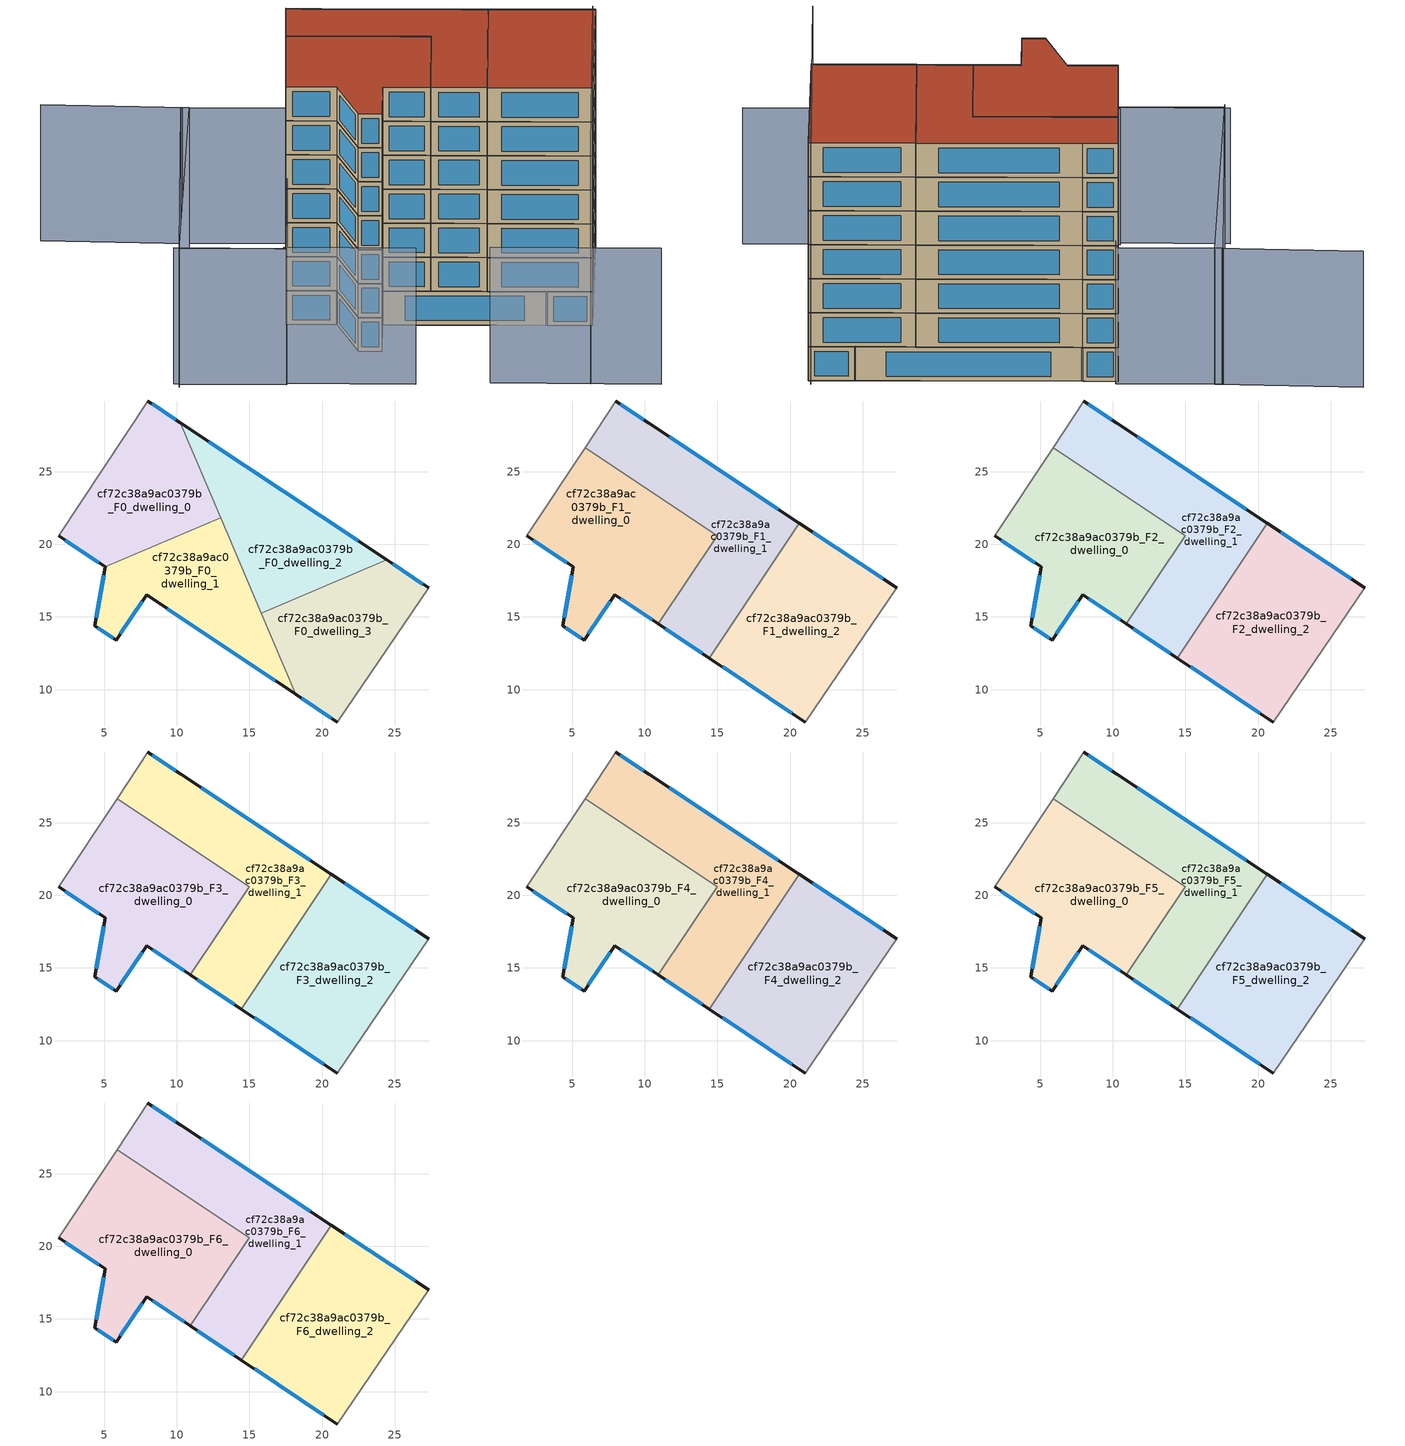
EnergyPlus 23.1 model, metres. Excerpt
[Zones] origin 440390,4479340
cf72c38a9ac0379b_F0_dwelling_0
 floor ground (EU_floor_Construction): 13.02,21.83 10.23,28.39 8.02,29.87 1.88,20.58 5.07,18.45 z0
 wall outside (EU_wall_Construction): 5.07,18.45 1.88,20.58 / 8.02,29.87 10.23,28.39 z0:3
 wall to cf72c38a9ac0379b_F0_dwelling_1 (EU_wall_Construction): 13.02,21.83 5.07,18.45 z0:3
 wall adiabatic (EU_wall_Construction): 1.88,20.58 8.02,29.87 z0:3
 wall to cf72c38a9ac0379b_F0_dwelling_2 (EU_wall_Construction): 10.23,28.39 13.02,21.83 z0:3
 window (EU_Window_Construction): 4.63,18.74 2.32,20.28 / 8.32,29.66 9.92,28.59 z0.42:2.58
cf72c38a9ac0379b_F0_dwelling_1
 floor ground (EU_floor_Construction): 18.19,9.67 13.02,21.83 5.08,18.45 4.35,14.39 5.83,13.4 7.93,16.54 z0
 wall outside (EU_wall_Construction): 18.19,9.67 7.93,16.54 5.83,13.4 4.35,14.39 5.08,18.45 z0:3
 wall to cf72c38a9ac0379b_F0_dwelling_3 (EU_wall_Construction): 15.82,15.25 18.19,9.67 z0:3
 wall to cf72c38a9ac0379b_F0_dwelling_2 (EU_wall_Construction): 13.02,21.83 15.82,15.25 z0:3
 window (EU_Window_Construction): 7.64,16.1 6.12,13.83 / 5.63,13.54 4.55,14.25 / 4.45,14.95 4.97,17.88 / 16.77,10.62 9.35,15.58 z0.42:2.58
cf72c38a9ac0379b_F0_dwelling_2
 floor ground (EU_floor_Construction): 24.45,18.92 10.23,28.39 15.82,15.25 z0
 wall outside (EU_wall_Construction): 10.23,28.39 24.45,18.92 z0:3
 wall to cf72c38a9ac0379b_F0_dwelling_3 (EU_wall_Construction): 24.45,18.92 15.82,15.25 z0:3
 window (EU_Window_Construction): 12.2,27.07 22.47,20.24 z0.42:2.58
 ceiling adiabatic (EU_roof_Construction): 14.97,20.61 14.1,19.3 12.97,21.94 z3
cf72c38a9ac0379b_F0_dwelling_3
 floor ground (EU_floor_Construction): 21.03,7.77 27.34,17 24.45,18.92 15.82,15.25 18.19,9.67 z0
 wall outside (EU_wall_Construction): 24.45,18.92 27.34,17 / 21.03,7.77 18.19,9.67 z0:3
 wall adiabatic (EU_wall_Construction): 27.34,17 21.03,7.77 z0:3
 window (EU_Window_Construction): 24.85,18.66 26.94,17.27 / 20.64,8.04 18.59,9.41 z0.42:2.58
cf72c38a9ac0379b_F1_dwelling_0
 floor to cf72c38a9ac0379b_F0_dwelling_0 (EU_floor_Construction): 13.02,21.83 12.97,21.94 5.89,26.65 1.88,20.58 5.07,18.45 z3
 floor to cf72c38a9ac0379b_F0_dwelling_1 (EU_floor_Construction): 10.92,14.53 14.1,19.3 13.02,21.83 5.07,18.45 4.35,14.39 5.83,13.4 7.93,16.54 z3
 floor adiabatic (EU_floor_Construction): 14.1,19.3 14.97,20.61 12.97,21.94 z3
 wall outside (EU_wall_Construction): 10.92,14.53 7.93,16.54 5.83,13.4 4.35,14.39 5.08,18.45 1.88,20.58 z3:6
 wall adiabatic (EU_wall_Construction): 1.88,20.58 5.89,26.65 z3:6
 wall to cf72c38a9ac0379b_F1_dwelling_1 (EU_wall_Construction): 5.89,26.65 14.97,20.61 10.92,14.53 z3:6
 window (EU_Window_Construction): 10.51,14.81 8.34,16.26 / 7.64,16.1 6.12,13.83 / 5.63,13.54 4.55,14.25 / 4.45,14.95 4.97,17.88 / 4.63,18.74 2.32,20.28 z3.42:5.58
cf72c38a9ac0379b_F1_dwelling_1
 floor to cf72c38a9ac0379b_F0_dwelling_1 (EU_floor_Construction): 14.45,12.18 16.08,14.63 14.1,19.3 10.92,14.53 z3
 floor to cf72c38a9ac0379b_F0_dwelling_0 (EU_floor_Construction): 12.97,21.94 10.23,28.39 8.02,29.87 5.89,26.65 z3
 floor to cf72c38a9ac0379b_F0_dwelling_2 (EU_floor_Construction): 16.76,15.65 20.63,21.47 10.25,28.37 10.24,28.38 10.23,28.39 12.97,21.94 14.97,20.61 14.1,19.3 15.82,15.25 z3
 floor to cf72c38a9ac0379b_F0_dwelling_3 (EU_floor_Construction): 16.08,14.63 16.76,15.65 15.82,15.25 z3
 wall outside (EU_wall_Construction): 8.02,29.87 10.25,28.37 20.63,21.47 / 14.45,12.18 10.92,14.53 z3:6
 wall adiabatic (EU_wall_Construction): 5.89,26.65 8.02,29.87 z3:6
 wall to cf72c38a9ac0379b_F1_dwelling_2 (EU_wall_Construction): 20.63,21.47 14.45,12.18 z3:6
 window (EU_Window_Construction): 8.33,29.66 9.94,28.58 / 11.69,27.41 19.19,22.42 / 13.96,12.5 11.41,14.2 z3.42:5.58
cf72c38a9ac0379b_F1_dwelling_2
 floor to cf72c38a9ac0379b_F0_dwelling_3 (EU_floor_Construction): 21.03,7.77 27.34,17 24.45,18.92 16.76,15.65 16.08,14.63 18.19,9.67 z3
 floor to cf72c38a9ac0379b_F0_dwelling_1 (EU_floor_Construction): 18.19,9.67 16.08,14.63 14.45,12.18 z3
 floor to cf72c38a9ac0379b_F0_dwelling_2 (EU_floor_Construction): 24.45,18.92 20.63,21.47 16.76,15.65 z3
 wall outside (EU_wall_Construction): 20.63,21.47 27.34,17 / 21.03,7.77 14.45,12.18 z3:6
 wall adiabatic (EU_wall_Construction): 27.34,17 21.03,7.77 z3:6
 window (EU_Window_Construction): 21.56,20.85 26.41,17.62 / 20.12,8.38 15.36,11.56 z3.42:5.58
cf72c38a9ac0379b_F2_dwelling_0
 floor to cf72c38a9ac0379b_F1_dwelling_0 (EU_floor_Construction): 10.92,14.53 14.97,20.61 5.89,26.65 1.88,20.58 5.08,18.45 4.35,14.39 5.83,13.4 7.93,16.54 z6
 wall outside (EU_wall_Construction): 10.92,14.53 7.93,16.54 5.83,13.4 4.35,14.39 5.08,18.45 1.88,20.58 z6:9
 wall adiabatic (EU_wall_Construction): 1.88,20.58 5.89,26.65 z6:9
 wall to cf72c38a9ac0379b_F2_dwelling_1 (EU_wall_Construction): 5.89,26.65 14.97,20.61 10.92,14.53 z6:9
 window (EU_Window_Construction): 10.51,14.81 8.34,16.26 / 7.64,16.1 6.12,13.83 / 5.63,13.54 4.55,14.25 / 4.45,14.95 4.97,17.88 / 4.63,18.74 2.32,20.28 z6.42:8.58
cf72c38a9ac0379b_F2_dwelling_1
 floor to cf72c38a9ac0379b_F1_dwelling_1 (EU_floor_Construction): 14.45,12.18 20.63,21.47 10.25,28.37 8.02,29.87 5.89,26.65 14.97,20.61 10.92,14.53 z6
 wall outside (EU_wall_Construction): 8.02,29.87 10.25,28.37 20.63,21.47 / 14.45,12.18 10.92,14.53 z6:9
 wall adiabatic (EU_wall_Construction): 5.89,26.65 8.02,29.87 z6:9
 wall to cf72c38a9ac0379b_F2_dwelling_2 (EU_wall_Construction): 20.63,21.47 14.45,12.18 z6:9
 window (EU_Window_Construction): 8.33,29.66 9.94,28.58 / 11.69,27.41 19.19,22.42 / 13.96,12.5 11.41,14.2 z6.42:8.58
cf72c38a9ac0379b_F2_dwelling_2
 floor to cf72c38a9ac0379b_F1_dwelling_2 (EU_floor_Construction): 21.03,7.77 27.34,17 20.63,21.47 14.45,12.18 z6
 wall outside (EU_wall_Construction): 20.63,21.47 27.34,17 / 21.03,7.77 14.45,12.18 z6:9
 wall adiabatic (EU_wall_Construction): 27.34,17 21.03,7.77 z6:9
 window (EU_Window_Construction): 21.56,20.85 26.41,17.62 / 20.12,8.38 15.36,11.56 z6.42:8.58
cf72c38a9ac0379b_F3_dwelling_0
 floor to cf72c38a9ac0379b_F2_dwelling_0 (EU_floor_Construction): 10.92,14.53 14.97,20.61 5.89,26.65 1.88,20.58 5.08,18.45 4.35,14.39 5.83,13.4 7.93,16.54 z9
 wall outside (EU_wall_Construction): 10.92,14.53 7.93,16.54 5.83,13.4 4.35,14.39 5.08,18.45 1.88,20.58 z9:12
 wall adiabatic (EU_wall_Construction): 1.88,20.58 5.89,26.65 z9:12
 wall to cf72c38a9ac0379b_F3_dwelling_1 (EU_wall_Construction): 5.89,26.65 14.97,20.61 10.92,14.53 z9:12
 window (EU_Window_Construction): 10.51,14.81 8.34,16.26 / 7.64,16.1 6.12,13.83 / 5.63,13.54 4.55,14.25 / 4.45,14.95 4.97,17.88 / 4.63,18.74 2.32,20.28 z9.42:11.58
cf72c38a9ac0379b_F3_dwelling_1
 floor to cf72c38a9ac0379b_F2_dwelling_1 (EU_floor_Construction): 14.45,12.18 20.63,21.47 10.25,28.37 8.02,29.87 5.89,26.65 14.97,20.61 10.92,14.53 z9
 wall outside (EU_wall_Construction): 8.02,29.87 10.25,28.37 20.63,21.47 / 14.45,12.18 10.92,14.53 z9:12
 wall adiabatic (EU_wall_Construction): 5.89,26.65 8.02,29.87 z9:12
 wall to cf72c38a9ac0379b_F3_dwelling_2 (EU_wall_Construction): 20.63,21.47 14.45,12.18 z9:12
 window (EU_Window_Construction): 8.33,29.66 9.94,28.58 / 11.69,27.41 19.19,22.42 / 13.96,12.5 11.41,14.2 z9.42:11.58
cf72c38a9ac0379b_F3_dwelling_2
 floor to cf72c38a9ac0379b_F2_dwelling_2 (EU_floor_Construction): 21.03,7.77 27.34,17 20.63,21.47 14.45,12.18 z9
 wall outside (EU_wall_Construction): 20.63,21.47 27.34,17 / 21.03,7.77 14.45,12.18 z9:12
 wall adiabatic (EU_wall_Construction): 27.34,17 21.03,7.77 z9:12
 window (EU_Window_Construction): 21.56,20.85 26.41,17.62 / 20.12,8.38 15.36,11.56 z9.42:11.58
cf72c38a9ac0379b_F4_dwelling_0
 floor to cf72c38a9ac0379b_F3_dwelling_0 (EU_floor_Construction): 10.92,14.53 14.97,20.61 5.89,26.65 1.88,20.58 5.08,18.45 4.35,14.39 5.83,13.4 7.93,16.54 z12
 wall outside (EU_wall_Construction): 10.92,14.53 7.93,16.54 5.83,13.4 4.35,14.39 5.08,18.45 1.88,20.58 z12:15
 wall adiabatic (EU_wall_Construction): 1.88,20.58 5.89,26.65 z12:15
 wall to cf72c38a9ac0379b_F4_dwelling_1 (EU_wall_Construction): 5.89,26.65 14.97,20.61 10.92,14.53 z12:15
 window (EU_Window_Construction): 10.51,14.81 8.34,16.26 / 7.64,16.1 6.12,13.83 / 5.63,13.54 4.55,14.25 / 4.45,14.95 4.97,17.88 / 4.63,18.74 2.32,20.28 z12.42:14.58
cf72c38a9ac0379b_F4_dwelling_1
 floor to cf72c38a9ac0379b_F3_dwelling_1 (EU_floor_Construction): 14.45,12.18 20.63,21.47 10.25,28.37 8.02,29.87 5.89,26.65 14.97,20.61 10.92,14.53 z12
 wall outside (EU_wall_Construction): 8.02,29.87 10.25,28.37 20.63,21.47 / 14.45,12.18 10.92,14.53 z12:15
 wall adiabatic (EU_wall_Construction): 5.89,26.65 8.02,29.87 z12:15
 wall to cf72c38a9ac0379b_F4_dwelling_2 (EU_wall_Construction): 20.63,21.47 14.45,12.18 z12:15
 window (EU_Window_Construction): 8.33,29.66 9.94,28.58 / 11.69,27.41 19.19,22.42 / 13.96,12.5 11.41,14.2 z12.42:14.58
cf72c38a9ac0379b_F4_dwelling_2
 floor to cf72c38a9ac0379b_F3_dwelling_2 (EU_floor_Construction): 21.03,7.77 27.34,17 20.63,21.47 14.45,12.18 z12
 wall outside (EU_wall_Construction): 20.63,21.47 27.34,17 / 21.03,7.77 14.45,12.18 z12:15
 wall adiabatic (EU_wall_Construction): 27.34,17 21.03,7.77 z12:15
 window (EU_Window_Construction): 21.56,20.85 26.41,17.62 / 20.12,8.38 15.36,11.56 z12.42:14.58
cf72c38a9ac0379b_F5_dwelling_0
 floor to cf72c38a9ac0379b_F4_dwelling_0 (EU_floor_Construction): 10.92,14.53 14.97,20.61 5.89,26.65 1.88,20.58 5.08,18.45 4.35,14.39 5.83,13.4 7.93,16.54 z15
 wall outside (EU_wall_Construction): 10.92,14.53 7.93,16.54 5.83,13.4 4.35,14.39 5.08,18.45 1.88,20.58 z15:18
 wall adiabatic (EU_wall_Construction): 1.88,20.58 5.89,26.65 z15:18
 wall to cf72c38a9ac0379b_F5_dwelling_1 (EU_wall_Construction): 5.89,26.65 14.97,20.61 10.92,14.53 z15:18
 window (EU_Window_Construction): 10.51,14.81 8.34,16.26 / 7.64,16.1 6.12,13.83 / 5.63,13.54 4.55,14.25 / 4.45,14.95 4.97,17.88 / 4.63,18.74 2.32,20.28 z15.42:17.58
cf72c38a9ac0379b_F5_dwelling_1
 floor to cf72c38a9ac0379b_F4_dwelling_1 (EU_floor_Construction): 14.45,12.18 20.63,21.47 10.25,28.37 8.02,29.87 5.89,26.65 14.97,20.61 10.92,14.53 z15
 wall outside (EU_wall_Construction): 8.02,29.87 10.25,28.37 20.63,21.47 / 14.45,12.18 10.92,14.53 z15:18
 wall adiabatic (EU_wall_Construction): 5.89,26.65 8.02,29.87 z15:18
 wall to cf72c38a9ac0379b_F5_dwelling_2 (EU_wall_Construction): 20.63,21.47 14.45,12.18 z15:18
 window (EU_Window_Construction): 8.33,29.66 9.94,28.58 / 11.69,27.41 19.19,22.42 / 13.96,12.5 11.41,14.2 z15.42:17.58
cf72c38a9ac0379b_F5_dwelling_2
 floor to cf72c38a9ac0379b_F4_dwelling_2 (EU_floor_Construction): 21.03,7.77 27.34,17 20.63,21.47 14.45,12.18 z15
 wall outside (EU_wall_Construction): 20.63,21.47 27.34,17 / 21.03,7.77 14.45,12.18 z15:18
 wall adiabatic (EU_wall_Construction): 27.34,17 21.03,7.77 z15:18
 window (EU_Window_Construction): 21.56,20.85 26.41,17.62 / 20.12,8.38 15.36,11.56 z15.42:17.58
cf72c38a9ac0379b_F6_dwelling_0
 floor to cf72c38a9ac0379b_F5_dwelling_0 (EU_floor_Construction): 10.92,14.53 14.97,20.61 5.89,26.65 1.88,20.58 5.08,18.45 4.35,14.39 5.83,13.4 7.93,16.54 z18
 wall outside (EU_wall_Construction): 10.92,14.53 7.93,16.54 5.83,13.4 4.35,14.39 5.08,18.45 1.88,20.58 z18:21
 wall adiabatic (EU_wall_Construction): 1.88,20.58 5.89,26.65 z18:21
 wall to cf72c38a9ac0379b_F6_dwelling_1 (EU_wall_Construction): 5.89,26.65 14.97,20.61 10.92,14.53 z18:21
 window (EU_Window_Construction): 10.51,14.81 8.34,16.26 / 7.64,16.1 6.12,13.83 / 5.63,13.54 4.55,14.25 / 4.45,14.95 4.97,17.88 / 4.63,18.74 2.32,20.28 z18.42:20.58
 roof outside (EU_roof_Construction): 14.97,20.61 10.92,14.53 7.93,16.54 5.83,13.4 4.35,14.39 5.08,18.45 1.88,20.58 5.89,26.65 z21
cf72c38a9ac0379b_F6_dwelling_1
 floor to cf72c38a9ac0379b_F5_dwelling_1 (EU_floor_Construction): 14.45,12.18 20.63,21.47 10.25,28.37 8.02,29.87 5.89,26.65 14.97,20.61 10.92,14.53 z18
 wall outside (EU_wall_Construction): 8.02,29.87 10.25,28.37 20.63,21.47 / 14.45,12.18 10.92,14.53 z18:21
 wall adiabatic (EU_wall_Construction): 5.89,26.65 8.02,29.87 z18:21
 wall to cf72c38a9ac0379b_F6_dwelling_2 (EU_wall_Construction): 20.63,21.47 14.45,12.18 z18:21
 window (EU_Window_Construction): 8.33,29.66 9.94,28.58 / 11.69,27.41 19.19,22.42 / 13.96,12.5 11.41,14.2 z18.42:20.58
 roof outside (EU_roof_Construction): 20.63,21.47 14.45,12.18 10.92,14.53 14.97,20.61 5.89,26.65 8.02,29.87 10.25,28.37 z21
cf72c38a9ac0379b_F6_dwelling_2
 floor to cf72c38a9ac0379b_F5_dwelling_2 (EU_floor_Construction): 21.03,7.77 27.34,17 20.63,21.47 14.45,12.18 z18
 wall outside (EU_wall_Construction): 20.63,21.47 27.34,17 / 21.03,7.77 14.45,12.18 z18:21
 wall adiabatic (EU_wall_Construction): 27.34,17 21.03,7.77 z18:21
 window (EU_Window_Construction): 21.56,20.85 26.41,17.62 / 20.12,8.38 15.36,11.56 z18.42:20.58
 roof outside (EU_roof_Construction): 27.34,17 21.03,7.77 14.45,12.18 20.63,21.47 z21
shading: -9.71,18.19 -2.72,13.43 / 10.19,5.26 20.8,-1.92 / -2.78,13.74 5.42,8.17 / -6.93,40.6 2.15,34.13 / 2.15,34.13 -9.64,17.58 / -9.42,17.89 1.63,34.49 / 1.63,34.49 8.33,30.03 / 8.33,30.03 -2.72,13.43 / -2.72,13.43 -9.42,17.89 z0:12; 16.41,0.99 27.44,17.51 z0:21
[Building]
EU S2 Campaign: North Axis=0; Terrain=City; Solar Distribution=FullExterior
[Site:Location]
Madrid: Latitude=40.5; Longitude=-3.5; Time Zone=1; Elevation=609
[SizingPeriod:WeatherFileDays]
AnnualSizingPeriod: Begin Month=1; Begin Day of Month=1; End Month=12; End Day of Month=31; Day of Week for Start Day=Monday; Use Weather File Daylight Saving Period=No; Use Weather File Rain and Snow Indicators=No
[MATERIAL]
EU_InternalMass_Material: Roughness=MediumRough; Thickness=0.1; Conductivity=1; Density=1800; Specific Heat=900; Thermal Absorptance=0.9; Solar Absorptance=0.7; Visible Absorptance=0.7
[MATERIAL:NOMASS] Roughness=MediumRough; Thermal Absorptance=0.9; Solar Absorptance=0.7; Visible Absorptance=0.7
Name | Thermal Resistance
EU_wall_NoMass | 1.60022
EU_roof_NoMass | 1.57597
EU_floor_NoMass | 0.470652
[WINDOWMATERIAL:SIMPLEGLAZINGSYSTEM]
EU_Window_SimpleGlazing: UFactor=3.28802; Solar Heat Gain Coefficient=0.85; Visible Transmittance=0.85
[CONSTRUCTION]
EU_wall_Construction: EU_wall_NoMass
EU_roof_Construction: EU_roof_NoMass
EU_floor_Construction: EU_floor_NoMass
EU_InternalMass_Construction: EU_InternalMass_Material
EU_Window_Construction: EU_Window_SimpleGlazing
[ZONE] Type=1; Multiplier=1; Ceiling Height=autocalculate; Floor Area=autocalculate; Part of Total Floor Area=Yes
Name | Volume
cf72c38a9ac0379b_F0_dwelling_0 | 200.806
cf72c38a9ac0379b_F1_dwelling_0; cf72c38a9ac0379b_F2_dwelling_0; cf72c38a9ac0379b_F3_dwelling_0; cf72c38a9ac0379b_F4_dwelling_0; cf72c38a9ac0379b_F5_dwelling_0; cf72c38a9ac0379b_F6_dwelling_0 | 267.725
cf72c38a9ac0379b_F0_dwelling_1 | 200.713
cf72c38a9ac0379b_F1_dwelling_1; cf72c38a9ac0379b_F2_dwelling_1; cf72c38a9ac0379b_F3_dwelling_1; cf72c38a9ac0379b_F4_dwelling_1; cf72c38a9ac0379b_F5_dwelling_1; cf72c38a9ac0379b_F6_dwelling_1 | 267.764
cf72c38a9ac0379b_F0_dwelling_2 | 200.8
cf72c38a9ac0379b_F1_dwelling_2; cf72c38a9ac0379b_F2_dwelling_2; cf72c38a9ac0379b_F3_dwelling_2; cf72c38a9ac0379b_F4_dwelling_2; cf72c38a9ac0379b_F5_dwelling_2; cf72c38a9ac0379b_F6_dwelling_2 | 267.753
cf72c38a9ac0379b_F0_dwelling_3 | 200.807
[INTERNALMASS] Construction=EU_InternalMass_Construction
Name | Zone or ZoneList | Surface Area
cf72c38a9ac0379b_F0_dwelling_0_EU_InternalMass | cf72c38a9ac0379b_F0_dwelling_0 | 66.9358
cf72c38a9ac0379b_F0_dwelling_1_EU_InternalMass | cf72c38a9ac0379b_F0_dwelling_1 | 66.9335
cf72c38a9ac0379b_F0_dwelling_2_EU_InternalMass | cf72c38a9ac0379b_F0_dwelling_2 | 66.9348
cf72c38a9ac0379b_F0_dwelling_3_EU_InternalMass | cf72c38a9ac0379b_F0_dwelling_3 | 66.9362
cf72c38a9ac0379b_F1_dwelling_0_EU_InternalMass | cf72c38a9ac0379b_F1_dwelling_0 | 89.2423
cf72c38a9ac0379b_F1_dwelling_1_EU_InternalMass | cf72c38a9ac0379b_F1_dwelling_1 | 89.2549
cf72c38a9ac0379b_F1_dwelling_2_EU_InternalMass | cf72c38a9ac0379b_F1_dwelling_2 | 89.2505
cf72c38a9ac0379b_F2_dwelling_0_EU_InternalMass | cf72c38a9ac0379b_F2_dwelling_0 | 89.2423
cf72c38a9ac0379b_F2_dwelling_1_EU_InternalMass | cf72c38a9ac0379b_F2_dwelling_1 | 89.2549
cf72c38a9ac0379b_F2_dwelling_2_EU_InternalMass | cf72c38a9ac0379b_F2_dwelling_2 | 89.2505
cf72c38a9ac0379b_F3_dwelling_0_EU_InternalMass | cf72c38a9ac0379b_F3_dwelling_0 | 89.2423
cf72c38a9ac0379b_F3_dwelling_1_EU_InternalMass | cf72c38a9ac0379b_F3_dwelling_1 | 89.2549
cf72c38a9ac0379b_F3_dwelling_2_EU_InternalMass | cf72c38a9ac0379b_F3_dwelling_2 | 89.2505
cf72c38a9ac0379b_F4_dwelling_0_EU_InternalMass | cf72c38a9ac0379b_F4_dwelling_0 | 89.2423
cf72c38a9ac0379b_F4_dwelling_1_EU_InternalMass | cf72c38a9ac0379b_F4_dwelling_1 | 89.2549
cf72c38a9ac0379b_F4_dwelling_2_EU_InternalMass | cf72c38a9ac0379b_F4_dwelling_2 | 89.2505
cf72c38a9ac0379b_F5_dwelling_0_EU_InternalMass | cf72c38a9ac0379b_F5_dwelling_0 | 89.2423
cf72c38a9ac0379b_F5_dwelling_1_EU_InternalMass | cf72c38a9ac0379b_F5_dwelling_1 | 89.2549
cf72c38a9ac0379b_F5_dwelling_2_EU_InternalMass | cf72c38a9ac0379b_F5_dwelling_2 | 89.2505
cf72c38a9ac0379b_F6_dwelling_0_EU_InternalMass | cf72c38a9ac0379b_F6_dwelling_0 | 89.2423
cf72c38a9ac0379b_F6_dwelling_1_EU_InternalMass | cf72c38a9ac0379b_F6_dwelling_1 | 89.2549
cf72c38a9ac0379b_F6_dwelling_2_EU_InternalMass | cf72c38a9ac0379b_F6_dwelling_2 | 89.2505
[OTHEREQUIPMENT] Fuel Type=Electricity; Design Level Calculation Method=Watts/Area; Power per Zone Floor Area=1; Fraction Latent=0; Fraction Radiant=0; Fraction Lost=0; Carbon Dioxide Generation Rate=0; EndUse Subcategory=EU_Step8_InternalGains
Name | Zone or ZoneList or Space or SpaceList | Schedule
EU_Step8_InternalGain_cf72c38a9ac0379b_F0_dwelling_0_f000 | cf72c38a9ac0379b_F0_dwelling_0 | EU_Step8_GainSchedule_cf72c38a9ac0379b_F0_dwelling_0_f000
EU_Step8_InternalGain_cf72c38a9ac0379b_F0_dwelling_1_f000 | cf72c38a9ac0379b_F0_dwelling_1 | EU_Step8_GainSchedule_cf72c38a9ac0379b_F0_dwelling_1_f000
EU_Step8_InternalGain_cf72c38a9ac0379b_F0_dwelling_2_f000 | cf72c38a9ac0379b_F0_dwelling_2 | EU_Step8_GainSchedule_cf72c38a9ac0379b_F0_dwelling_2_f000
EU_Step8_InternalGain_cf72c38a9ac0379b_F0_dwelling_3_f000 | cf72c38a9ac0379b_F0_dwelling_3 | EU_Step8_GainSchedule_cf72c38a9ac0379b_F0_dwelling_3_f000
EU_Step8_InternalGain_cf72c38a9ac0379b_F1_dwelling_0_f000 | cf72c38a9ac0379b_F1_dwelling_0 | EU_Step8_GainSchedule_cf72c38a9ac0379b_F1_dwelling_0_f000
EU_Step8_InternalGain_cf72c38a9ac0379b_F1_dwelling_1_f000 | cf72c38a9ac0379b_F1_dwelling_1 | EU_Step8_GainSchedule_cf72c38a9ac0379b_F1_dwelling_1_f000
EU_Step8_InternalGain_cf72c38a9ac0379b_F1_dwelling_2_f000 | cf72c38a9ac0379b_F1_dwelling_2 | EU_Step8_GainSchedule_cf72c38a9ac0379b_F1_dwelling_2_f000
EU_Step8_InternalGain_cf72c38a9ac0379b_F2_dwelling_0_f000 | cf72c38a9ac0379b_F2_dwelling_0 | EU_Step8_GainSchedule_cf72c38a9ac0379b_F2_dwelling_0_f000
EU_Step8_InternalGain_cf72c38a9ac0379b_F2_dwelling_1_f000 | cf72c38a9ac0379b_F2_dwelling_1 | EU_Step8_GainSchedule_cf72c38a9ac0379b_F2_dwelling_1_f000
EU_Step8_InternalGain_cf72c38a9ac0379b_F2_dwelling_2_f000 | cf72c38a9ac0379b_F2_dwelling_2 | EU_Step8_GainSchedule_cf72c38a9ac0379b_F2_dwelling_2_f000
EU_Step8_InternalGain_cf72c38a9ac0379b_F3_dwelling_0_f000 | cf72c38a9ac0379b_F3_dwelling_0 | EU_Step8_GainSchedule_cf72c38a9ac0379b_F3_dwelling_0_f000
EU_Step8_InternalGain_cf72c38a9ac0379b_F3_dwelling_1_f000 | cf72c38a9ac0379b_F3_dwelling_1 | EU_Step8_GainSchedule_cf72c38a9ac0379b_F3_dwelling_1_f000
EU_Step8_InternalGain_cf72c38a9ac0379b_F3_dwelling_2_f000 | cf72c38a9ac0379b_F3_dwelling_2 | EU_Step8_GainSchedule_cf72c38a9ac0379b_F3_dwelling_2_f000
EU_Step8_InternalGain_cf72c38a9ac0379b_F4_dwelling_0_f000 | cf72c38a9ac0379b_F4_dwelling_0 | EU_Step8_GainSchedule_cf72c38a9ac0379b_F4_dwelling_0_f000
EU_Step8_InternalGain_cf72c38a9ac0379b_F4_dwelling_1_f000 | cf72c38a9ac0379b_F4_dwelling_1 | EU_Step8_GainSchedule_cf72c38a9ac0379b_F4_dwelling_1_f000
EU_Step8_InternalGain_cf72c38a9ac0379b_F4_dwelling_2_f000 | cf72c38a9ac0379b_F4_dwelling_2 | EU_Step8_GainSchedule_cf72c38a9ac0379b_F4_dwelling_2_f000
EU_Step8_InternalGain_cf72c38a9ac0379b_F5_dwelling_0_f000 | cf72c38a9ac0379b_F5_dwelling_0 | EU_Step8_GainSchedule_cf72c38a9ac0379b_F5_dwelling_0_f000
EU_Step8_InternalGain_cf72c38a9ac0379b_F5_dwelling_1_f000 | cf72c38a9ac0379b_F5_dwelling_1 | EU_Step8_GainSchedule_cf72c38a9ac0379b_F5_dwelling_1_f000
EU_Step8_InternalGain_cf72c38a9ac0379b_F5_dwelling_2_f000 | cf72c38a9ac0379b_F5_dwelling_2 | EU_Step8_GainSchedule_cf72c38a9ac0379b_F5_dwelling_2_f000
EU_Step8_InternalGain_cf72c38a9ac0379b_F6_dwelling_0_f000 | cf72c38a9ac0379b_F6_dwelling_0 | EU_Step8_GainSchedule_cf72c38a9ac0379b_F6_dwelling_0_f000
EU_Step8_InternalGain_cf72c38a9ac0379b_F6_dwelling_1_f000 | cf72c38a9ac0379b_F6_dwelling_1 | EU_Step8_GainSchedule_cf72c38a9ac0379b_F6_dwelling_1_f000
EU_Step8_InternalGain_cf72c38a9ac0379b_F6_dwelling_2_f000 | cf72c38a9ac0379b_F6_dwelling_2 | EU_Step8_GainSchedule_cf72c38a9ac0379b_F6_dwelling_2_f000
[ZONEVENTILATION:DESIGNFLOWRATE] Schedule=EU_AlwaysOn; Design Flow Rate Calculation Method=AirChanges/Hour; Air Changes per Hour=0.480704; Ventilation Type=Natural; Fan Pressure Rise=0; Fan Total Efficiency=1; Constant Term Coefficient=1; Temperature Term Coefficient=0; Velocity Term Coefficient=0; Velocity Squared Term Coefficient=0; Minimum Indoor Temperature=-100; Maximum Indoor Temperature=100; Delta Temperature=-100; Minimum Outdoor Temperature=-100; Maximum Outdoor Temperature=100; Maximum Wind Speed=40
Name | Zone or ZoneList or Space or SpaceList
EU_ConstantAir_cf72c38a9ac0379b_F0_dwelling_0 | cf72c38a9ac0379b_F0_dwelling_0
EU_ConstantAir_cf72c38a9ac0379b_F0_dwelling_1 | cf72c38a9ac0379b_F0_dwelling_1
EU_ConstantAir_cf72c38a9ac0379b_F0_dwelling_2 | cf72c38a9ac0379b_F0_dwelling_2
EU_ConstantAir_cf72c38a9ac0379b_F0_dwelling_3 | cf72c38a9ac0379b_F0_dwelling_3
EU_ConstantAir_cf72c38a9ac0379b_F1_dwelling_0 | cf72c38a9ac0379b_F1_dwelling_0
EU_ConstantAir_cf72c38a9ac0379b_F1_dwelling_1 | cf72c38a9ac0379b_F1_dwelling_1
EU_ConstantAir_cf72c38a9ac0379b_F1_dwelling_2 | cf72c38a9ac0379b_F1_dwelling_2
EU_ConstantAir_cf72c38a9ac0379b_F2_dwelling_0 | cf72c38a9ac0379b_F2_dwelling_0
EU_ConstantAir_cf72c38a9ac0379b_F2_dwelling_1 | cf72c38a9ac0379b_F2_dwelling_1
EU_ConstantAir_cf72c38a9ac0379b_F2_dwelling_2 | cf72c38a9ac0379b_F2_dwelling_2
EU_ConstantAir_cf72c38a9ac0379b_F3_dwelling_0 | cf72c38a9ac0379b_F3_dwelling_0
EU_ConstantAir_cf72c38a9ac0379b_F3_dwelling_1 | cf72c38a9ac0379b_F3_dwelling_1
EU_ConstantAir_cf72c38a9ac0379b_F3_dwelling_2 | cf72c38a9ac0379b_F3_dwelling_2
EU_ConstantAir_cf72c38a9ac0379b_F4_dwelling_0 | cf72c38a9ac0379b_F4_dwelling_0
EU_ConstantAir_cf72c38a9ac0379b_F4_dwelling_1 | cf72c38a9ac0379b_F4_dwelling_1
EU_ConstantAir_cf72c38a9ac0379b_F4_dwelling_2 | cf72c38a9ac0379b_F4_dwelling_2
EU_ConstantAir_cf72c38a9ac0379b_F5_dwelling_0 | cf72c38a9ac0379b_F5_dwelling_0
EU_ConstantAir_cf72c38a9ac0379b_F5_dwelling_1 | cf72c38a9ac0379b_F5_dwelling_1
EU_ConstantAir_cf72c38a9ac0379b_F5_dwelling_2 | cf72c38a9ac0379b_F5_dwelling_2
EU_ConstantAir_cf72c38a9ac0379b_F6_dwelling_0 | cf72c38a9ac0379b_F6_dwelling_0
EU_ConstantAir_cf72c38a9ac0379b_F6_dwelling_1 | cf72c38a9ac0379b_F6_dwelling_1
EU_ConstantAir_cf72c38a9ac0379b_F6_dwelling_2 | cf72c38a9ac0379b_F6_dwelling_2
[HVACTEMPLATE:THERMOSTAT] Constant Heating Setpoint=20; Constant Cooling Setpoint=50
EU_HeatOnly_cf72c38a9ac0379b_F0_dwelling_0; EU_HeatOnly_cf72c38a9ac0379b_F0_dwelling_1; EU_HeatOnly_cf72c38a9ac0379b_F0_dwelling_2; EU_HeatOnly_cf72c38a9ac0379b_F0_dwelling_3; EU_HeatOnly_cf72c38a9ac0379b_F1_dwelling_0; EU_HeatOnly_cf72c38a9ac0379b_F1_dwelling_1; EU_HeatOnly_cf72c38a9ac0379b_F1_dwelling_2; EU_HeatOnly_cf72c38a9ac0379b_F2_dwelling_0; EU_HeatOnly_cf72c38a9ac0379b_F2_dwelling_1; EU_HeatOnly_cf72c38a9ac0379b_F2_dwelling_2; EU_HeatOnly_cf72c38a9ac0379b_F3_dwelling_0; EU_HeatOnly_cf72c38a9ac0379b_F3_dwelling_1; EU_HeatOnly_cf72c38a9ac0379b_F3_dwelling_2; EU_HeatOnly_cf72c38a9ac0379b_F4_dwelling_0; EU_HeatOnly_cf72c38a9ac0379b_F4_dwelling_1; EU_HeatOnly_cf72c38a9ac0379b_F4_dwelling_2; EU_HeatOnly_cf72c38a9ac0379b_F5_dwelling_0; EU_HeatOnly_cf72c38a9ac0379b_F5_dwelling_1; EU_HeatOnly_cf72c38a9ac0379b_F5_dwelling_2; EU_HeatOnly_cf72c38a9ac0379b_F6_dwelling_0; EU_HeatOnly_cf72c38a9ac0379b_F6_dwelling_1; EU_HeatOnly_cf72c38a9ac0379b_F6_dwelling_2
[HVACTEMPLATE:ZONE:IDEALLOADSAIRSYSTEM] System Availability Schedule=EU_AlwaysOn; Maximum Heating Supply Air Temperature=50; Minimum Cooling Supply Air Temperature=13; Maximum Heating Supply Air Humidity Ratio=0.0156; Minimum Cooling Supply Air Humidity Ratio=0.0077; Heating Limit=NoLimit; Cooling Limit=NoLimit; Heating Availability Schedule=EU_AlwaysOn; Cooling Availability Schedule=EU_CoolingOff; Dehumidification Control Type=ConstantSensibleHeatRatio; Cooling Sensible Heat Ratio=0.7; Dehumidification Setpoint=60; Humidification Control Type=None; Humidification Setpoint=30; Outdoor Air Method=None; Outdoor Air Flow Rate per Person=0.00944; Outdoor Air Flow Rate per Zone Floor Area=0; Outdoor Air Flow Rate per Zone=0; Demand Controlled Ventilation Type=None; Outdoor Air Economizer Type=NoEconomizer; Heat Recovery Type=None; Sensible Heat Recovery Effectiveness=0.7; Latent Heat Recovery Effectiveness=0.65
Name | Template Thermostat
cf72c38a9ac0379b_F0_dwelling_0 | EU_HeatOnly_cf72c38a9ac0379b_F0_dwelling_0
cf72c38a9ac0379b_F0_dwelling_1 | EU_HeatOnly_cf72c38a9ac0379b_F0_dwelling_1
cf72c38a9ac0379b_F0_dwelling_2 | EU_HeatOnly_cf72c38a9ac0379b_F0_dwelling_2
cf72c38a9ac0379b_F0_dwelling_3 | EU_HeatOnly_cf72c38a9ac0379b_F0_dwelling_3
cf72c38a9ac0379b_F1_dwelling_0 | EU_HeatOnly_cf72c38a9ac0379b_F1_dwelling_0
cf72c38a9ac0379b_F1_dwelling_1 | EU_HeatOnly_cf72c38a9ac0379b_F1_dwelling_1
cf72c38a9ac0379b_F1_dwelling_2 | EU_HeatOnly_cf72c38a9ac0379b_F1_dwelling_2
cf72c38a9ac0379b_F2_dwelling_0 | EU_HeatOnly_cf72c38a9ac0379b_F2_dwelling_0
cf72c38a9ac0379b_F2_dwelling_1 | EU_HeatOnly_cf72c38a9ac0379b_F2_dwelling_1
cf72c38a9ac0379b_F2_dwelling_2 | EU_HeatOnly_cf72c38a9ac0379b_F2_dwelling_2
cf72c38a9ac0379b_F3_dwelling_0 | EU_HeatOnly_cf72c38a9ac0379b_F3_dwelling_0
cf72c38a9ac0379b_F3_dwelling_1 | EU_HeatOnly_cf72c38a9ac0379b_F3_dwelling_1
cf72c38a9ac0379b_F3_dwelling_2 | EU_HeatOnly_cf72c38a9ac0379b_F3_dwelling_2
cf72c38a9ac0379b_F4_dwelling_0 | EU_HeatOnly_cf72c38a9ac0379b_F4_dwelling_0
cf72c38a9ac0379b_F4_dwelling_1 | EU_HeatOnly_cf72c38a9ac0379b_F4_dwelling_1
cf72c38a9ac0379b_F4_dwelling_2 | EU_HeatOnly_cf72c38a9ac0379b_F4_dwelling_2
cf72c38a9ac0379b_F5_dwelling_0 | EU_HeatOnly_cf72c38a9ac0379b_F5_dwelling_0
cf72c38a9ac0379b_F5_dwelling_1 | EU_HeatOnly_cf72c38a9ac0379b_F5_dwelling_1
cf72c38a9ac0379b_F5_dwelling_2 | EU_HeatOnly_cf72c38a9ac0379b_F5_dwelling_2
cf72c38a9ac0379b_F6_dwelling_0 | EU_HeatOnly_cf72c38a9ac0379b_F6_dwelling_0
cf72c38a9ac0379b_F6_dwelling_1 | EU_HeatOnly_cf72c38a9ac0379b_F6_dwelling_1
cf72c38a9ac0379b_F6_dwelling_2 | EU_HeatOnly_cf72c38a9ac0379b_F6_dwelling_2
[SIZING:ZONE] Zone Cooling Design Supply Air Temperature Input Method=SupplyAirTemperature; Zone Cooling Design Supply Air Temperature=13; Zone Heating Design Supply Air Temperature Input Method=SupplyAirTemperature; Zone Heating Design Supply Air Temperature=50; Zone Cooling Design Supply Air Humidity Ratio=0.008; Zone Heating Design Supply Air Humidity Ratio=0.008; Cooling Design Air Flow Method=DesignDay; Cooling Design Air Flow Rate=0; Cooling Minimum Air Flow per Zone Floor Area=0.000762; Cooling Minimum Air Flow=0; Cooling Minimum Air Flow Fraction=0.2; Heating Design Air Flow Method=DesignDay; Heating Design Air Flow Rate=0; Heating Maximum Air Flow per Zone Floor Area=0.002032; Heating Maximum Air Flow=0.141576; Heating Maximum Air Flow Fraction=0.3; Account for Dedicated Outdoor Air System=No; Dedicated Outdoor Air System Control Strategy=NeutralSupplyAir; Dedicated Outdoor Air Low Setpoint Temperature for Design=autosize; Dedicated Outdoor Air High Setpoint Temperature for Design=autosize; Zone Load Sizing Method=Sensible Load Only No Latent Load; Zone Latent Cooling Design Supply Air Humidity Ratio Input Method=HumidityRatioDifference; Zone Cooling Design Supply Air Humidity Ratio Difference=0.005; Zone Latent Heating Design Supply Air Humidity Ratio Input Method=HumidityRatioDifference; Zone Humidification Design Supply Air Humidity Ratio Difference=0.005
cf72c38a9ac0379b_F0_dwelling_0; cf72c38a9ac0379b_F0_dwelling_1; cf72c38a9ac0379b_F0_dwelling_2; cf72c38a9ac0379b_F0_dwelling_3; cf72c38a9ac0379b_F1_dwelling_0; cf72c38a9ac0379b_F1_dwelling_1; cf72c38a9ac0379b_F1_dwelling_2; cf72c38a9ac0379b_F2_dwelling_0; cf72c38a9ac0379b_F2_dwelling_1; cf72c38a9ac0379b_F2_dwelling_2; cf72c38a9ac0379b_F3_dwelling_0; cf72c38a9ac0379b_F3_dwelling_1; cf72c38a9ac0379b_F3_dwelling_2; cf72c38a9ac0379b_F4_dwelling_0; cf72c38a9ac0379b_F4_dwelling_1; cf72c38a9ac0379b_F4_dwelling_2; cf72c38a9ac0379b_F5_dwelling_0; cf72c38a9ac0379b_F5_dwelling_1; cf72c38a9ac0379b_F5_dwelling_2; cf72c38a9ac0379b_F6_dwelling_0; cf72c38a9ac0379b_F6_dwelling_1; cf72c38a9ac0379b_F6_dwelling_2
[SCHEDULE:CONSTANT]
Name | Hourly Value
EU_AlwaysOn | 1
EU_CoolingOff | 0
[SCHEDULE:FILE] Column Number=1; Rows to Skip at Top=0; Number of Hours of Data=8760; Column Separator=Comma; Interpolate to Timestep=No; Minutes per Item=60; Adjust Schedule for Daylight Savings=Yes
Name | File
EU_Step8_GainSchedule_cf72c38a9ac0379b_F0_dwelling_0_f000 | ../../schedules/cf72c38a9ac0379b/cf72c38a9ac0379b_F0_dwelling_0_f000_gain.csv
EU_Step8_GainSchedule_cf72c38a9ac0379b_F0_dwelling_1_f000 | ../../schedules/cf72c38a9ac0379b/cf72c38a9ac0379b_F0_dwelling_1_f000_gain.csv
EU_Step8_GainSchedule_cf72c38a9ac0379b_F0_dwelling_2_f000 | ../../schedules/cf72c38a9ac0379b/cf72c38a9ac0379b_F0_dwelling_2_f000_gain.csv
EU_Step8_GainSchedule_cf72c38a9ac0379b_F0_dwelling_3_f000 | ../../schedules/cf72c38a9ac0379b/cf72c38a9ac0379b_F0_dwelling_3_f000_gain.csv
EU_Step8_GainSchedule_cf72c38a9ac0379b_F1_dwelling_0_f000 | ../../schedules/cf72c38a9ac0379b/cf72c38a9ac0379b_F1_dwelling_0_f000_gain.csv
EU_Step8_GainSchedule_cf72c38a9ac0379b_F1_dwelling_1_f000 | ../../schedules/cf72c38a9ac0379b/cf72c38a9ac0379b_F1_dwelling_1_f000_gain.csv
EU_Step8_GainSchedule_cf72c38a9ac0379b_F1_dwelling_2_f000 | ../../schedules/cf72c38a9ac0379b/cf72c38a9ac0379b_F1_dwelling_2_f000_gain.csv
EU_Step8_GainSchedule_cf72c38a9ac0379b_F2_dwelling_0_f000 | ../../schedules/cf72c38a9ac0379b/cf72c38a9ac0379b_F2_dwelling_0_f000_gain.csv
EU_Step8_GainSchedule_cf72c38a9ac0379b_F2_dwelling_1_f000 | ../../schedules/cf72c38a9ac0379b/cf72c38a9ac0379b_F2_dwelling_1_f000_gain.csv
EU_Step8_GainSchedule_cf72c38a9ac0379b_F2_dwelling_2_f000 | ../../schedules/cf72c38a9ac0379b/cf72c38a9ac0379b_F2_dwelling_2_f000_gain.csv
EU_Step8_GainSchedule_cf72c38a9ac0379b_F3_dwelling_0_f000 | ../../schedules/cf72c38a9ac0379b/cf72c38a9ac0379b_F3_dwelling_0_f000_gain.csv
EU_Step8_GainSchedule_cf72c38a9ac0379b_F3_dwelling_1_f000 | ../../schedules/cf72c38a9ac0379b/cf72c38a9ac0379b_F3_dwelling_1_f000_gain.csv
EU_Step8_GainSchedule_cf72c38a9ac0379b_F3_dwelling_2_f000 | ../../schedules/cf72c38a9ac0379b/cf72c38a9ac0379b_F3_dwelling_2_f000_gain.csv
EU_Step8_GainSchedule_cf72c38a9ac0379b_F4_dwelling_0_f000 | ../../schedules/cf72c38a9ac0379b/cf72c38a9ac0379b_F4_dwelling_0_f000_gain.csv
EU_Step8_GainSchedule_cf72c38a9ac0379b_F4_dwelling_1_f000 | ../../schedules/cf72c38a9ac0379b/cf72c38a9ac0379b_F4_dwelling_1_f000_gain.csv
EU_Step8_GainSchedule_cf72c38a9ac0379b_F4_dwelling_2_f000 | ../../schedules/cf72c38a9ac0379b/cf72c38a9ac0379b_F4_dwelling_2_f000_gain.csv
EU_Step8_GainSchedule_cf72c38a9ac0379b_F5_dwelling_0_f000 | ../../schedules/cf72c38a9ac0379b/cf72c38a9ac0379b_F5_dwelling_0_f000_gain.csv
EU_Step8_GainSchedule_cf72c38a9ac0379b_F5_dwelling_1_f000 | ../../schedules/cf72c38a9ac0379b/cf72c38a9ac0379b_F5_dwelling_1_f000_gain.csv
EU_Step8_GainSchedule_cf72c38a9ac0379b_F5_dwelling_2_f000 | ../../schedules/cf72c38a9ac0379b/cf72c38a9ac0379b_F5_dwelling_2_f000_gain.csv
EU_Step8_GainSchedule_cf72c38a9ac0379b_F6_dwelling_0_f000 | ../../schedules/cf72c38a9ac0379b/cf72c38a9ac0379b_F6_dwelling_0_f000_gain.csv
EU_Step8_GainSchedule_cf72c38a9ac0379b_F6_dwelling_1_f000 | ../../schedules/cf72c38a9ac0379b/cf72c38a9ac0379b_F6_dwelling_1_f000_gain.csv
EU_Step8_GainSchedule_cf72c38a9ac0379b_F6_dwelling_2_f000 | ../../schedules/cf72c38a9ac0379b/cf72c38a9ac0379b_F6_dwelling_2_f000_gain.csv
